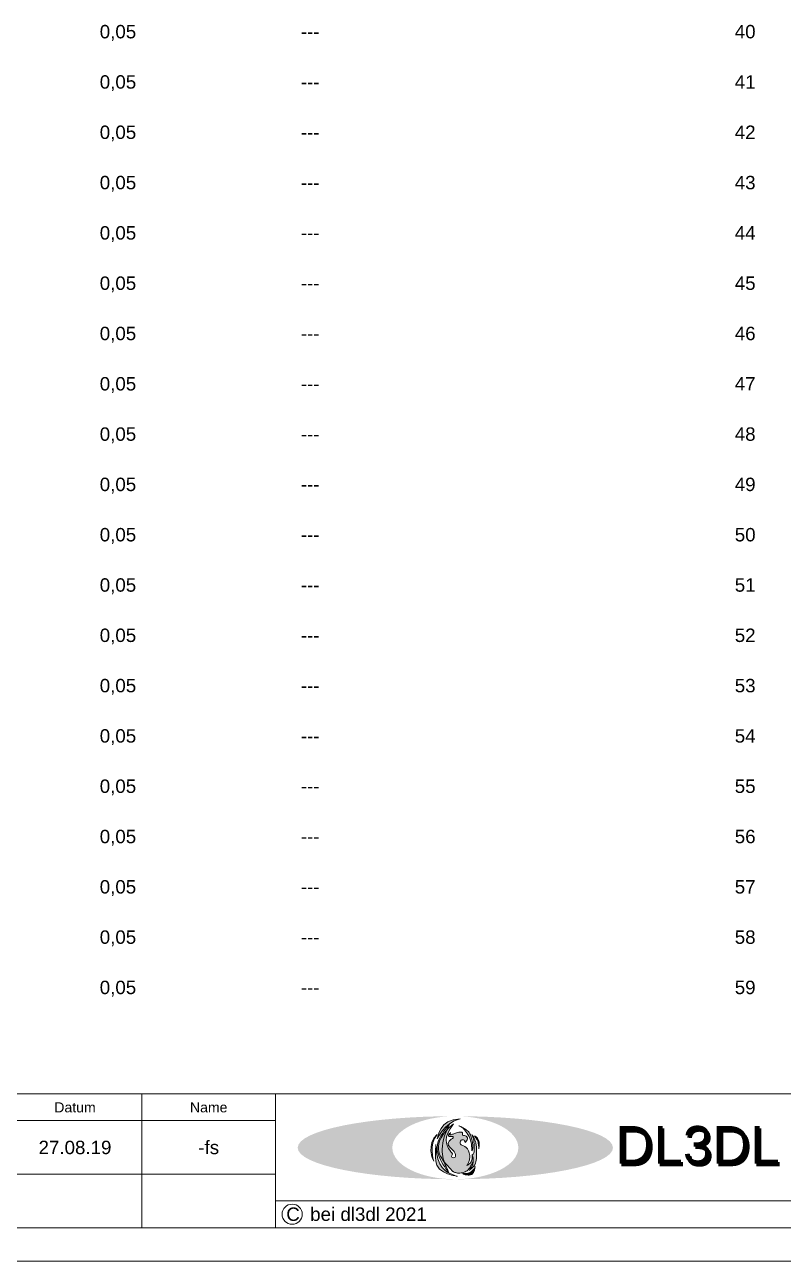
# Model space of a CAD drawing. Header units: millimetres. Extents: x -25 to 420, y 0 to 343.
# Drawn here: x 115.6 to 228.7, y 0 to 184.4 of the extents above; entities that cross this region are included whole.
import ezdxf
from ezdxf.enums import TextEntityAlignment as Align

# ---------------------------------------------------------------- set-up
doc = ezdxf.new("R2010")
doc.units = ezdxf.units.MM
for name, color, linetype, lineweight, true_color in [('_Blattrand_Ge', 2, 'Continuous', 5, 0xffff00), ('_Logo_A_oval', 1, 'Continuous', 5, 0xff0000), ('_Logo_B_oval', 30, 'Continuous', 5, 0xff7f00), ('_Logo_C_oval', 16, 'Continuous', 5, 0x4c0000), ('_Logo_Phoenix', 96, 'Continuous', 5, 0x004c00), ('_Logo_Text1', 5, 'Continuous', 5, 0x0000ff), ('_Logo_Text2', 1, 'Continuous', 5, 0xff0000), ('_Pk_Tabelle_sw', 7, 'Continuous', 5, 0x000000), ('_Pk_Text_Ausgef', 5, 'Continuous', 5, 0x0000ff), ('_Pk_Text_Vorgabe', 1, 'Continuous', 5, 0xff0000), ('_Tabelle_Text', 7, 'Continuous', 5, 0x000000)]:
    doc.layers.add(name, color=color, linetype=linetype, lineweight=lineweight, true_color=true_color)
doc.styles.add('textstyle10', font='')
doc.styles.add('textstyle11', font='')
doc.styles.add('textstyle114', font='')
doc.styles.add('textstyle115', font='')
doc.styles.add('textstyle116', font='')
doc.styles.add('textstyle117', font='')
doc.styles.add('textstyle118', font='')
doc.styles.add('textstyle127', font='')
doc.styles.add('textstyle128', font='')
doc.styles.add('textstyle129', font='')
doc.styles.add('textstyle130', font='')
doc.styles.add('textstyle131', font='')
doc.styles.add('textstyle132', font='')
doc.styles.add('textstyle133', font='')
doc.styles.add('textstyle135', font='')
doc.styles.add('textstyle136', font='')
doc.styles.add('textstyle137', font='')
doc.styles.add('textstyle138', font='')
doc.styles.add('textstyle139', font='')
doc.styles.add('textstyle140', font='')
doc.styles.add('textstyle141', font='')
doc.styles.add('textstyle142', font='')
doc.styles.add('textstyle17', font='')
doc.styles.add('textstyle28', font='')
doc.styles.add('textstyle29', font='')
doc.styles.add('textstyle296', font='')
doc.styles.add('textstyle320', font='')
doc.styles.add('textstyle321', font='')
doc.styles.add('textstyle322', font='')
doc.styles.add('textstyle323', font='')
doc.styles.add('textstyle324', font='')
doc.styles.add('textstyle325', font='')
doc.styles.add('textstyle326', font='')
doc.styles.add('textstyle335', font='')
doc.styles.add('textstyle336', font='')
doc.styles.add('textstyle337', font='')
doc.styles.add('textstyle338', font='')
doc.styles.add('textstyle339', font='')
doc.styles.add('textstyle341', font='')
doc.styles.add('textstyle343', font='')
doc.styles.add('textstyle344', font='')
doc.styles.add('textstyle345', font='')
doc.styles.add('textstyle346', font='')
doc.styles.add('textstyle347', font='')
doc.styles.add('textstyle348', font='')
doc.styles.add('textstyle349', font='')
doc.styles.add('textstyle350', font='')
doc.styles.add('textstyle387', font='')
doc.styles.add('textstyle388', font='')
doc.styles.add('textstyle389', font='')
doc.styles.add('textstyle390', font='')
doc.styles.add('textstyle399', font='')
doc.styles.add('textstyle400', font='')
doc.styles.add('textstyle401', font='')
doc.styles.add('textstyle402', font='')
doc.styles.add('textstyle403', font='')
doc.styles.add('textstyle404', font='')
doc.styles.add('textstyle405', font='')
doc.styles.add('textstyle406', font='')
doc.styles.add('textstyle407', font='')
doc.styles.add('textstyle408', font='')
doc.styles.add('textstyle409', font='')
doc.styles.add('textstyle410', font='')
doc.styles.add('textstyle411', font='')
doc.styles.add('textstyle412', font='')
doc.styles.add('textstyle413', font='')
doc.styles.add('textstyle414', font='')
doc.styles.add('textstyle418', font='')
doc.styles.add('textstyle5', font='')
doc.styles.get('textstyle10').set_extended_font_data('Arial')
doc.styles.get('textstyle11').set_extended_font_data('Arial')
doc.styles.get('textstyle114').set_extended_font_data('Arial')
doc.styles.get('textstyle115').set_extended_font_data('Arial')
doc.styles.get('textstyle116').set_extended_font_data('Arial')
doc.styles.get('textstyle117').set_extended_font_data('Arial')
doc.styles.get('textstyle118').set_extended_font_data('Arial')
doc.styles.get('textstyle127').set_extended_font_data('Arial')
doc.styles.get('textstyle128').set_extended_font_data('Arial')
doc.styles.get('textstyle129').set_extended_font_data('Arial')
doc.styles.get('textstyle130').set_extended_font_data('Arial')
doc.styles.get('textstyle131').set_extended_font_data('Arial')
doc.styles.get('textstyle132').set_extended_font_data('Arial')
doc.styles.get('textstyle133').set_extended_font_data('Arial')
doc.styles.get('textstyle135').set_extended_font_data('Arial')
doc.styles.get('textstyle136').set_extended_font_data('Arial')
doc.styles.get('textstyle137').set_extended_font_data('Arial')
doc.styles.get('textstyle138').set_extended_font_data('Arial')
doc.styles.get('textstyle139').set_extended_font_data('Arial')
doc.styles.get('textstyle140').set_extended_font_data('Arial')
doc.styles.get('textstyle141').set_extended_font_data('Arial')
doc.styles.get('textstyle142').set_extended_font_data('Arial')
doc.styles.get('textstyle17').set_extended_font_data('Arial')
doc.styles.get('textstyle28').set_extended_font_data('Arial')
doc.styles.get('textstyle29').set_extended_font_data('Arial')
doc.styles.get('textstyle296').set_extended_font_data('Arial')
doc.styles.get('textstyle320').set_extended_font_data('Arial')
doc.styles.get('textstyle321').set_extended_font_data('Arial')
doc.styles.get('textstyle322').set_extended_font_data('Arial')
doc.styles.get('textstyle323').set_extended_font_data('Arial')
doc.styles.get('textstyle324').set_extended_font_data('Arial')
doc.styles.get('textstyle325').set_extended_font_data('Arial')
doc.styles.get('textstyle326').set_extended_font_data('Arial')
doc.styles.get('textstyle335').set_extended_font_data('Arial')
doc.styles.get('textstyle336').set_extended_font_data('Arial')
doc.styles.get('textstyle337').set_extended_font_data('Arial')
doc.styles.get('textstyle338').set_extended_font_data('Arial')
doc.styles.get('textstyle339').set_extended_font_data('Arial')
doc.styles.get('textstyle341').set_extended_font_data('Arial')
doc.styles.get('textstyle343').set_extended_font_data('Arial')
doc.styles.get('textstyle344').set_extended_font_data('Arial')
doc.styles.get('textstyle345').set_extended_font_data('Arial')
doc.styles.get('textstyle346').set_extended_font_data('Arial')
doc.styles.get('textstyle347').set_extended_font_data('Arial')
doc.styles.get('textstyle348').set_extended_font_data('Arial')
doc.styles.get('textstyle349').set_extended_font_data('Arial')
doc.styles.get('textstyle350').set_extended_font_data('Arial')
doc.styles.get('textstyle387').set_extended_font_data('Arial')
doc.styles.get('textstyle388').set_extended_font_data('Arial')
doc.styles.get('textstyle389').set_extended_font_data('Arial')
doc.styles.get('textstyle390').set_extended_font_data('Arial')
doc.styles.get('textstyle399').set_extended_font_data('Arial')
doc.styles.get('textstyle400').set_extended_font_data('Arial')
doc.styles.get('textstyle401').set_extended_font_data('Arial')
doc.styles.get('textstyle402').set_extended_font_data('Arial')
doc.styles.get('textstyle403').set_extended_font_data('Arial')
doc.styles.get('textstyle404').set_extended_font_data('Arial')
doc.styles.get('textstyle405').set_extended_font_data('Arial')
doc.styles.get('textstyle406').set_extended_font_data('Arial')
doc.styles.get('textstyle407').set_extended_font_data('Arial')
doc.styles.get('textstyle408').set_extended_font_data('Arial')
doc.styles.get('textstyle409').set_extended_font_data('Arial')
doc.styles.get('textstyle410').set_extended_font_data('Arial')
doc.styles.get('textstyle411').set_extended_font_data('Arial')
doc.styles.get('textstyle412').set_extended_font_data('Arial')
doc.styles.get('textstyle413').set_extended_font_data('Arial')
doc.styles.get('textstyle414').set_extended_font_data('Arial')
doc.styles.get('textstyle418').set_extended_font_data('Arial')
doc.styles.get('textstyle5').set_extended_font_data('Arial')

# ---------------------------------------------------------------- blocks, each defined once
blk = doc.blocks.new('block 1')
at = {"layer": '_Pk_Tabelle_sw'}
for p, q in [((67.83, 16.96), (335.75, 16.96)), ((96.09, 13.57), (96.09, 16.96)), ((113.05, 13.57), (113.05, 16.96)), ((67.83, 13.57), (113.05, 13.57)), ((96.09, 6.78), (96.09, 13.57)), ((113.05, 6.78), (113.05, 13.57)), ((67.83, 6.78), (113.05, 6.78)), ((96.09, 0), (96.09, 6.78)), ((113.05, 0), (113.05, 6.78)), ((113.05, 3.39), (180.88, 3.39)), ((79.13, 0), (96.09, 0)), ((96.09, 0), (113.05, 0)), ((113.05, 0), (180.88, 0))]:
    blk.add_line(p, q, dxfattribs=at)
blk = doc.blocks.new('block 2')
at = {"layer": '_Logo_A_oval'}
h = blk.add_hatch(color=256, dxfattribs=at)
edge = h.paths.add_edge_path()
edge.add_ellipse((22.79, 6.75), major_axis=(7.99, 0), ratio=0.5, start_angle=0, end_angle=360)
edge = h.paths.add_edge_path()
edge.add_ellipse((22.79, 6.75), major_axis=(11.99, 0), ratio=0.333333, start_angle=0, end_angle=360)
at = {"layer": '_Logo_B_oval'}
h = blk.add_hatch(color=256, dxfattribs=at)
edge = h.paths.add_edge_path()
edge.add_ellipse((22.79, 6.75), major_axis=(11.99, 0), ratio=0.333333, start_angle=0, end_angle=360)
edge = h.paths.add_edge_path()
edge.add_ellipse((22.79, 6.75), major_axis=(15.99, 0), ratio=0.25, start_angle=0, end_angle=360)
at = {"layer": '_Logo_C_oval'}
h = blk.add_hatch(color=256, dxfattribs=at)
edge = h.paths.add_edge_path()
edge.add_ellipse((22.79, 6.75), major_axis=(15.99, 0), ratio=0.25, start_angle=0, end_angle=360)
edge = h.paths.add_edge_path()
edge.add_ellipse((22.79, 6.75), major_axis=(19.99, 0), ratio=0.2, start_angle=0, end_angle=360)
at = {"layer": '_Logo_Phoenix'}
h = blk.add_hatch(color=256, dxfattribs=at)
edge = h.paths.add_edge_path()
edge.add_spline(control_points=[(22.2, 6.24), (22.52, 6.04), (22.29, 5.67), (22.29, 5.67), (22.29, 5.67), (22.37, 5.47), (22.87, 5.47), (22.8, 5.93), (22.7, 6.24), (22.29, 6.65), (21.96, 6.93), (21.83, 7.3), (22.08, 7.69), (22.48, 7.95), (22.55, 8.05), (22.49, 8.19), (22.27, 8.18), (22.06, 8.13), (21.89, 8.22), (21.93, 8.5), (22.2, 8.63), (22.2, 8.65), (22.2, 8.63), (22.13, 8.52), (22.01, 8.43), (22.11, 8.34), (22.41, 8.43), (22.78, 8.62), (23.42, 8.76), (23.65, 8.73), (23.69, 8.67), (23.72, 8.46), (23.64, 8.29), (23.96, 8.32), (24.18, 8.23), (24.36, 8.04), (24.32, 7.74), (24.1, 7.47), (24.02, 7.4), (24.02, 7.4), (24, 7.56), (23.94, 7.72), (23.76, 7.76), (23.49, 7.72), (23.38, 7.47), (23.39, 7.15), (23.62, 7.05), (24.09, 6.89), (24.32, 6.6)], knot_values=[0, 0, 0, 0, 1, 2, 3, 4, 5, 6, 7, 8, 9, 10, 11, 12, 13, 14, 15, 16, 17, 18, 19, 20, 21, 22, 23, 24, 25, 26, 27, 28, 29, 30, 31, 32, 33, 34, 35, 36, 37, 38, 39, 40, 41, 42, 43, 44, 45, 46, 46, 46, 46], degree=3, periodic=0)
edge.add_spline(control_points=[(24.32, 6.6), (24.53, 6.23), (24.68, 5.71), (24.59, 5.21), (24.41, 4.75), (24.25, 4.47), (24.25, 4.47), (24.79, 4.8), (24.94, 5.36), (24.94, 5.8), (24.89, 5.91), (25.05, 5.63), (25.07, 5.12), (24.96, 4.8), (24.52, 3.98), (24.05, 3.67), (23.53, 3.53), (22.91, 3.53), (22.51, 3.72), (22.51, 3.72), (22.51, 3.72)], knot_values=[0, 0, 0, 0, 1, 2, 3, 4, 5, 6, 7, 8, 9, 10, 11, 12, 13, 14, 15, 16, 17, 18, 18, 18, 18], degree=3, periodic=0)
edge.add_spline(control_points=[(22.51, 3.72), (22.51, 3.72), (22.46, 3.69), (19.38, 7.23), (22.57, 9.78)], knot_values=[0, 0, 0, 0, 1, 2, 2, 2, 2], degree=3, periodic=0)
edge.add_spline(control_points=[(22.57, 9.78), (21.17, 7.96), (22.2, 6.24), (22.2, 6.24), (22.2, 6.24), (22.2, 6.24), (22.2, 6.24)], knot_values=[0, 0, 0, 0, 1, 2, 3, 4, 4, 4, 4], degree=3, periodic=0)
h = blk.add_hatch(color=256, dxfattribs=at)
edge = h.paths.add_edge_path()
edge.add_spline(control_points=[(22.1, 9.83), (20.52, 6.75), (21.99, 3.55), (21.98, 3.54), (21.98, 3.54), (19.7, 6.8), (22.1, 9.83), (22.1, 9.83), (22.1, 9.83)], knot_values=[0, 0, 0, 0, 1, 2, 3, 4, 5, 6, 6, 6, 6], degree=3, periodic=0)
h = blk.add_hatch(color=256, dxfattribs=at)
edge = h.paths.add_edge_path()
edge.add_spline(control_points=[(23.39, 10.4), (21.27, 9.89), (20.49, 7.86), (20.49, 7.86)], knot_values=[0, 0, 0, 0, 1, 1, 1, 1], degree=3, periodic=0)
edge.add_spline(control_points=[(20.49, 7.86), (20.52, 8.01), (20.81, 10.39), (23.39, 10.4)], knot_values=[0, 0, 0, 0, 1, 1, 1, 1], degree=3, periodic=0)
h = blk.add_hatch(color=256, dxfattribs=at)
edge = h.paths.add_edge_path()
edge.add_spline(control_points=[(24.79, 7.38), (24.84, 7.12), (24.86, 6.92), (24.89, 6.6), (24.9, 6.36), (24.89, 6.36), (24.89, 6.36), (25.01, 6.69), (25.01, 7.09), (24.92, 7.8), (24.7, 8.45), (24.5, 8.77), (23.96, 9.21), (23.25, 9.54), (23.25, 9.54), (23.25, 9.54)], knot_values=[0, 0, 0, 0, 1, 2, 3, 4, 5, 6, 7, 8, 9, 10, 11, 12, 13, 13, 13, 13], degree=3, periodic=0)
edge.add_spline(control_points=[(23.25, 9.54), (23.68, 9.31), (23.92, 9.07), (24.18, 8.74), (24.44, 8.39), (24.68, 7.85), (24.79, 7.38)], knot_values=[0, 0, 0, 0, 1, 2, 3, 4, 4, 4, 4], degree=3, periodic=0)
h = blk.add_hatch(color=256, dxfattribs=at)
edge = h.paths.add_edge_path()
edge.add_spline(control_points=[(20.47, 8.44), (19.19, 7.23), (19.81, 5.19), (20.08, 5.06)], knot_values=[0, 0, 0, 0, 1, 1, 1, 1], degree=3, periodic=0)
edge.add_spline(control_points=[(20.08, 5.06), (20, 5.13), (19.38, 7.16), (20.47, 8.44)], knot_values=[0, 0, 0, 0, 1, 1, 1, 1], degree=3, periodic=0)
h = blk.add_hatch(color=256, dxfattribs=at)
edge = h.paths.add_edge_path()
edge.add_spline(control_points=[(25.48, 5.67), (25.46, 5.27), (25.34, 4.72), (25.17, 4.42), (24.79, 4.07), (24.57, 3.86), (24.57, 3.86), (24.72, 4.13), (24.93, 4.47), (25.06, 4.8), (25.07, 5.12), (24.92, 5.85)], knot_values=[0, 0, 0, 0, 1, 2, 3, 4, 5, 6, 7, 8, 9, 9, 9, 9], degree=3, periodic=0)
edge.add_spline(control_points=[(24.92, 5.85), (25.12, 5.95), (25.17, 6.17), (25.19, 6.84), (25.15, 7.45), (25.13, 7.77), (24.93, 8.42), (24.8, 8.51), (25.17, 8.04), (25.28, 7.73), (25.41, 7.28), (25.47, 6.84), (25.5, 6.23), (25.48, 5.67)], knot_values=[0, 0, 0, 0, 1, 2, 3, 4, 5, 6, 7, 8, 9, 10, 11, 11, 11, 11], degree=3, periodic=0)
h = blk.add_hatch(color=256, dxfattribs=at)
edge = h.paths.add_edge_path()
edge.add_spline(control_points=[(25.76, 6.59), (25.76, 7.01), (25.7, 7.29), (25.64, 7.61), (25.51, 7.86), (25.22, 8.27), (25.22, 8.27), (25.22, 8.27)], knot_values=[0, 0, 0, 0, 1, 2, 3, 4, 5, 5, 5, 5], degree=3, periodic=0)
edge.add_spline(control_points=[(25.22, 8.27), (25.89, 7.94), (25.76, 6.59), (25.76, 6.59), (25.76, 6.59)], knot_values=[0, 0, 0, 0, 1, 2, 2, 2, 2], degree=3, periodic=0)
h = blk.add_hatch(color=256, dxfattribs=at)
edge = h.paths.add_edge_path()
edge.add_spline(control_points=[(20.32, 7.16), (20.39, 4.15), (23.01, 3.12), (23.01, 3.12), (23.01, 3.12), (20.07, 3.84), (20.34, 7.13), (20.34, 7.13), (20.32, 7.16)], knot_values=[0, 0, 0, 0, 1, 2, 3, 4, 5, 6, 6, 6, 6], degree=3, periodic=0)
h = blk.add_hatch(color=256, dxfattribs=at)
edge = h.paths.add_edge_path()
edge.add_spline(control_points=[(23.85, 3.4), (24.14, 3.28), (24.61, 3.27), (24.87, 3.34), (25.1, 3.6), (25.25, 3.97), (25.27, 4.24), (25.3, 4.36), (25.29, 4.36), (25.29, 4.36), (25.2, 4.11), (25.12, 4.03), (24.93, 3.8), (24.73, 3.66), (24.53, 3.58), (24.24, 3.48), (23.95, 3.46), (23.85, 3.46), (23.74, 3.47), (23.74, 3.46), (23.74, 3.46), (23.8, 3.42), (23.85, 3.4), (23.85, 3.4), (23.85, 3.4)], knot_values=[0, 0, 0, 0, 1, 2, 3, 4, 5, 6, 7, 8, 9, 10, 11, 12, 13, 14, 15, 16, 17, 18, 19, 20, 21, 22, 22, 22, 22], degree=3, periodic=0)
for points in [[(22.57, 9.78), (19.38, 7.23), (22.46, 3.69), (22.51, 3.72), (22.51, 3.72)], [(22.1, 9.83), (20.52, 6.75), (21.99, 3.55), (21.98, 3.54), (21.98, 3.54), (19.7, 6.8), (22.1, 9.83), (22.1, 9.83), (22.1, 9.83)], [(23.39, 10.4), (20.81, 10.39), (20.52, 8.01), (20.49, 7.86)], [(23.39, 10.4), (21.27, 9.89), (20.49, 7.86), (20.49, 7.86)], [(22.57, 9.78), (21.17, 7.96), (22.2, 6.24), (22.2, 6.24), (22.2, 6.24), (22.2, 6.24), (22.2, 6.24)], [(23.25, 9.54), (23.68, 9.31), (23.92, 9.07), (24.18, 8.74), (24.44, 8.39), (24.68, 7.85), (24.79, 7.38)], [(24.79, 7.38), (24.84, 7.12), (24.86, 6.92), (24.89, 6.6), (24.9, 6.36), (24.89, 6.36), (24.89, 6.36), (25.01, 6.69), (25.01, 7.09), (24.92, 7.8), (24.7, 8.45), (24.5, 8.77), (23.96, 9.21), (23.25, 9.54), (23.25, 9.54), (23.25, 9.54)], [(20.47, 8.44), (19.19, 7.23), (19.81, 5.19), (20.08, 5.06)], [(20.47, 8.44), (19.38, 7.16), (20, 5.13), (20.08, 5.06)], [(22.2, 6.24), (22.52, 6.04), (22.29, 5.67), (22.29, 5.67), (22.29, 5.67), (22.37, 5.47), (22.87, 5.47), (22.8, 5.93), (22.7, 6.24), (22.29, 6.65), (21.96, 6.93), (21.83, 7.3), (22.08, 7.69), (22.48, 7.95), (22.55, 8.05), (22.49, 8.19), (22.27, 8.18), (22.06, 8.13), (21.89, 8.22), (21.93, 8.5), (22.2, 8.63), (22.2, 8.65), (22.2, 8.63), (22.13, 8.52), (22.01, 8.43), (22.11, 8.34), (22.41, 8.43), (22.78, 8.62), (23.42, 8.76), (23.65, 8.73), (23.69, 8.67), (23.72, 8.46), (23.64, 8.29), (23.96, 8.32), (24.18, 8.23), (24.36, 8.04), (24.32, 7.74), (24.1, 7.47), (24.02, 7.4), (24.02, 7.4), (24, 7.56), (23.94, 7.72), (23.76, 7.76), (23.49, 7.72), (23.38, 7.47), (23.39, 7.15), (23.62, 7.05), (24.09, 6.89), (24.32, 6.6)], [(24.92, 5.85), (25.12, 5.95), (25.17, 6.17), (25.19, 6.84), (25.15, 7.45), (25.13, 7.77), (24.93, 8.42), (24.8, 8.51), (25.17, 8.04), (25.28, 7.73), (25.41, 7.28), (25.47, 6.84), (25.5, 6.23), (25.48, 5.67)], [(25.22, 8.27), (25.89, 7.94), (25.76, 6.59), (25.76, 6.59), (25.76, 6.59)], [(25.76, 6.59), (25.76, 7.01), (25.7, 7.29), (25.64, 7.61), (25.51, 7.86), (25.22, 8.27), (25.22, 8.27), (25.22, 8.27)], [(20.32, 7.16), (20.39, 4.15), (23.01, 3.12), (23.01, 3.12), (23.01, 3.12), (20.07, 3.84), (20.34, 7.13), (20.34, 7.13), (20.32, 7.16)], [(24.32, 6.6), (24.53, 6.23), (24.68, 5.71), (24.59, 5.21), (24.41, 4.75), (24.25, 4.47), (24.25, 4.47), (24.79, 4.8), (24.94, 5.36), (24.94, 5.8), (24.89, 5.91), (25.05, 5.63), (25.07, 5.12), (24.96, 4.8), (24.52, 3.98), (24.05, 3.67), (23.53, 3.53), (22.91, 3.53), (22.51, 3.72), (22.51, 3.72), (22.51, 3.72)], [(25.48, 5.67), (25.46, 5.27), (25.34, 4.72), (25.17, 4.42), (24.79, 4.07), (24.57, 3.86), (24.57, 3.86), (24.72, 4.13), (24.93, 4.47), (25.06, 4.8), (25.07, 5.12), (24.92, 5.85)], [(23.85, 3.4), (24.14, 3.28), (24.61, 3.27), (24.87, 3.34), (25.1, 3.6), (25.25, 3.97), (25.27, 4.24), (25.3, 4.36), (25.29, 4.36), (25.29, 4.36), (25.2, 4.11), (25.12, 4.03), (24.93, 3.8), (24.73, 3.66), (24.53, 3.58), (24.24, 3.48), (23.95, 3.46), (23.85, 3.46), (23.74, 3.47), (23.74, 3.46), (23.74, 3.46), (23.8, 3.42), (23.85, 3.4), (23.85, 3.4), (23.85, 3.4)]]:
    blk.add_open_spline(points, degree=3, dxfattribs=at)
at = {"layer": '_Logo_Text1', "style": 'textstyle418'}
blk.add_text('DL3DL', height=4.796, dxfattribs=at).set_placement((53.73, 6.8), align=Align.MIDDLE_CENTER)
at = {"layer": '_Logo_Text2', "style": 'textstyle5'}
blk.add_text('DL3DL', height=4.796, dxfattribs=at).set_placement((53.51, 7.11), align=Align.MIDDLE_CENTER)

msp = doc.modelspace()

# ---------------------------------------------------------------- linework, layer by layer
at = {"layer": '_Blattrand_Ge'}
msp.add_line((0, 0), (420, 0), dxfattribs=at)
at = {"layer": '_Pk_Text_Vorgabe'}
msp.add_circle((155.47, 7.01), 1.5, dxfattribs=at)

# ---------------------------------------------------------------- block references
at = {"layer": '_Logo_Phoenix', "xscale": 1.176470588, "yscale": 1.176470588}
msp.add_blockref('block 2', (153, 8.99), dxfattribs=at)
at = {"layer": '_Pk_Tabelle_sw', "xscale": 1.176470588, "yscale": 1.176470588}
msp.add_blockref('block 1', (20, 5), dxfattribs=at)

# ---------------------------------------------------------------- texts
at = {"layer": '_Pk_Text_Ausgef'}
for s, style, p in [('27.08.19', 'textstyle10', (123.07, 16.97)), ('-fs', 'textstyle11', (143.02, 16.97))]:
    msp.add_text(s, height=2, dxfattribs=dict(at, style=style)).set_placement(p, align=Align.MIDDLE_CENTER)
at = {"layer": '_Pk_Text_Vorgabe'}
for s, style, p in [('Datum', 'textstyle17', (123.07, 22.95)), ('Name', 'textstyle28', (143.02, 22.95))]:
    msp.add_text(s, height=1.5, dxfattribs=dict(at, style=style)).set_placement(p, align=Align.MIDDLE_CENTER)
at = {"layer": '_Pk_Text_Vorgabe', "style": 'textstyle29'}
msp.add_text('C  bei dl3dl 2021', height=2, dxfattribs=at).set_placement((154.59, 7.02), align=Align.MIDDLE_LEFT)
at = {"layer": '_Tabelle_Text'}
for s, style, p in [('0,05', 'textstyle387', (126.76, 183.33)), ('---', 'textstyle320', (156.76, 183.33)), ('40', 'textstyle114', (221.5, 183.33)), ('0,05', 'textstyle388', (126.76, 175.83)), ('---', 'textstyle321', (156.76, 175.83)), ('41', 'textstyle115', (221.5, 175.83)), ('0,05', 'textstyle389', (126.76, 168.33)), ('---', 'textstyle322', (156.76, 168.33)), ('42', 'textstyle116', (221.5, 168.33)), ('0,05', 'textstyle390', (126.76, 160.83)), ('---', 'textstyle323', (156.76, 160.83)), ('43', 'textstyle117', (221.5, 160.83)), ('0,05', 'textstyle407', (126.76, 153.33)), ('---', 'textstyle324', (156.76, 153.33)), ('44', 'textstyle118', (221.5, 153.33)), ('0,05', 'textstyle408', (126.76, 145.83)), ('---', 'textstyle325', (156.76, 145.83)), ('45', 'textstyle135', (221.5, 145.83)), ('0,05', 'textstyle409', (126.76, 138.33)), ('0,05', 'textstyle341', (126.76, 138.33)), ('46', 'textstyle136', (221.5, 138.33)), ('---', 'textstyle296', (156.76, 138.33)), ('---', 'textstyle326', (156.76, 138.33)), ('0,05', 'textstyle410', (126.76, 130.83)), ('47', 'textstyle137', (221.5, 130.83)), ('---', 'textstyle343', (156.76, 130.83)), ('0,05', 'textstyle411', (126.76, 123.33)), ('48', 'textstyle138', (221.5, 123.33)), ('---', 'textstyle344', (156.76, 123.33)), ('0,05', 'textstyle412', (126.76, 115.83)), ('49', 'textstyle139', (221.5, 115.83)), ('---', 'textstyle345', (156.76, 115.83)), ('0,05', 'textstyle413', (126.76, 108.33)), ('50', 'textstyle140', (221.5, 108.33)), ('---', 'textstyle346', (156.76, 108.33)), ('0,05', 'textstyle414', (126.76, 100.83)), ('51', 'textstyle141', (221.5, 100.83)), ('---', 'textstyle347', (156.76, 100.83)), ('0,05', 'textstyle399', (126.76, 93.33)), ('52', 'textstyle142', (221.5, 93.33)), ('---', 'textstyle348', (156.76, 93.33)), ('0,05', 'textstyle400', (126.76, 85.83)), ('53', 'textstyle127', (221.5, 85.83)), ('---', 'textstyle349', (156.76, 85.83)), ('0,05', 'textstyle401', (126.76, 78.33)), ('54', 'textstyle128', (221.5, 78.33)), ('---', 'textstyle350', (156.76, 78.33)), ('0,05', 'textstyle402', (126.76, 70.83)), ('---', 'textstyle335', (156.76, 70.83)), ('55', 'textstyle129', (221.5, 70.83)), ('0,05', 'textstyle403', (126.76, 63.33)), ('---', 'textstyle336', (156.76, 63.33)), ('56', 'textstyle130', (221.5, 63.33)), ('0,05', 'textstyle404', (126.76, 55.83)), ('---', 'textstyle337', (156.76, 55.83)), ('57', 'textstyle131', (221.5, 55.83)), ('0,05', 'textstyle405', (126.76, 48.33)), ('---', 'textstyle338', (156.76, 48.33)), ('58', 'textstyle132', (221.5, 48.33)), ('0,05', 'textstyle406', (126.76, 40.83)), ('---', 'textstyle339', (156.76, 40.83)), ('59', 'textstyle133', (221.5, 40.83))]:
    msp.add_text(s, height=2, dxfattribs=dict(at, style=style)).set_placement(p, align=Align.MIDDLE_LEFT)

doc.saveas('drawing.dxf')
